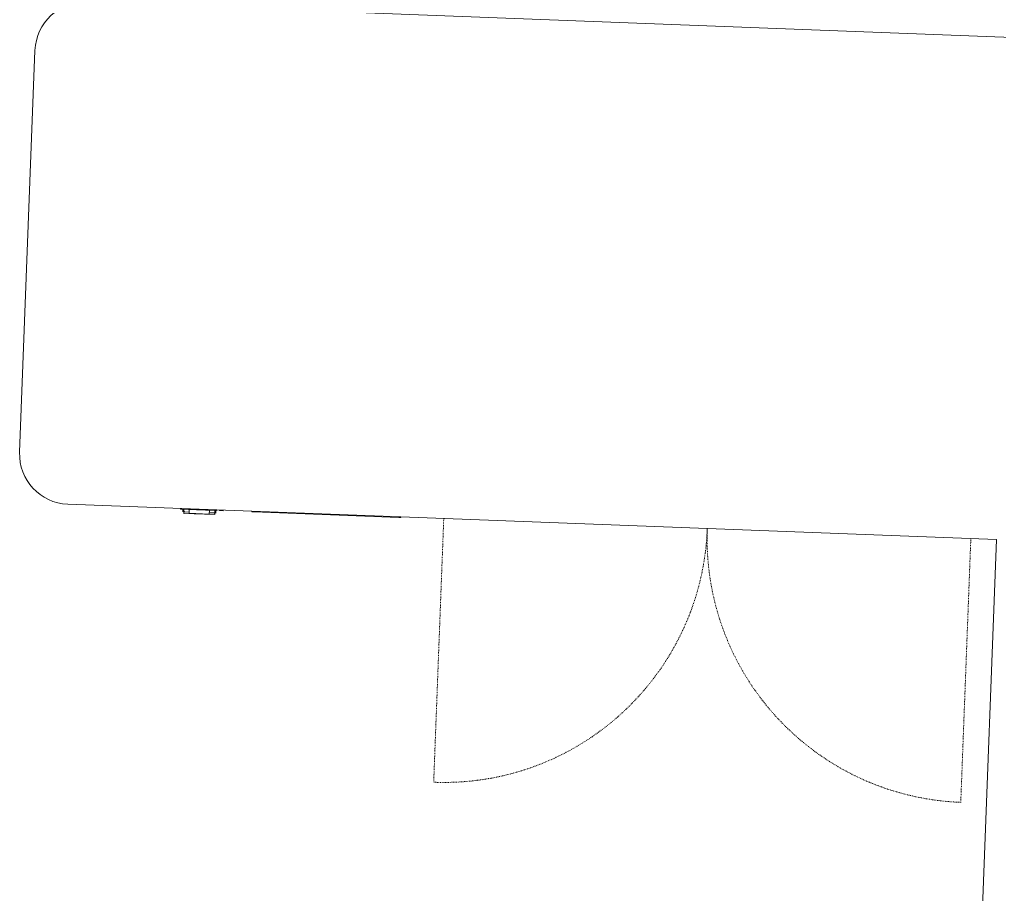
# Model space of a CAD drawing. Header units: millimetres. Extents: x 17567 to 83301, y -4294 to 56331.
# Drawn here: x 62868 to 64819, y 40706 to 42447 of the extents above; entities that cross this region are included whole.
import ezdxf

# ---------------------------------------------------------------- set-up
doc = ezdxf.new("R2010")
doc.units = ezdxf.units.MM
doc.header["$MEASUREMENT"] = 0
doc.linetypes.add('Hidden dense', pattern=[3.2, 1.6, -1.6])
doc.layers.add('Q-CASE', color=33, linetype='Continuous', lineweight=13)
doc.layers.add('Q-CASE-HDLN', color=33, linetype='Hidden dense', lineweight=13)

# ---------------------------------------------------------------- blocks, each defined once
blk = doc.blocks.new('BVN_Joinery_Cafe_JO-N-01 _Opt 10_ - Type 1-10444974-GA PLAN - LEVEL 11')
at = {"layer": 'Q-CASE'}
for p, q in [((560.1, -1071.3), (1360.6, -1071.3)), ((460.4, -1171), (460.4, -3021.6)), ((1460.4, -1171), (1460.4, -3971.6)), ((450.9, -1402.4), (450.9, -1464.3)), ((451, -1402.4), (459.3, -1402.4)), ((459.4, -1400.3), (454.2, -1400.3)), ((459.4, -1400.3), (454.2, -1400.3)), ((459.4, -1400.3), (454.2, -1400.3)), ((454.2, -1414), (454.2, -1403.3)), ((459.4, -1402.7), (459.4, -1395.7)), ((459.4, -1395.7), (460.4, -1395.7)), ((459.4, -1403.3), (459.4, -1402.5)), ((459.4, -1402.5), (459.4, -1403.3)), ((459.4, -1403.3), (459.4, -1402.5)), ((459.4, -1402.5), (459.4, -1403.3)), ((459.4, -1403.3), (459.4, -1402.5)), ((459.4, -1402.5), (459.4, -1403.3)), ((460.4, -1402.7), (459.4, -1402.7)), ((459.4, -1403.3), (459.4, -1405.3)), ((460.4, -1404.6), (459.4, -1404.6)), ((460.4, -1404.6), (459.4, -1404.6)), ((459.4, -1407.2), (459.4, -1404.7)), ((459.4, -1404.7), (459.4, -1411.6)), ((459.4, -1404.7), (460.4, -1404.7)), ((459.4, -1413.3), (451.6, -1413.3)), ((459.4, -1413.3), (451.6, -1413.3)), ((451.6, -1453.3), (451.6, -1413.3)), ((451.6, -1413.3), (451.6, -1414)), ((451.6, -1414), (451.6, -1413.3)), ((451.6, -1413.3), (451.6, -1414)), ((459.4, -1416), (459.4, -1405.3)), ((460.4, -1405.3), (459.4, -1405.3)), ((459.4, -1409.1), (459.4, -1407.2)), ((459.4, -1407.2), (460.4, -1407.2)), ((459.4, -1408.6), (459.4, -1410)), ((459.4, -1410), (459.4, -1408.6)), ((460.4, -1408.6), (459.4, -1408.6)), ((459.4, -1410), (459.4, -1409.1)), ((459.4, -1409.1), (460.4, -1409.1)), ((459.4, -1410), (460.4, -1410)), ((459.4, -1410), (460.4, -1410)), ((459.4, -1411.6), (459.4, -1414.1)), ((459.4, -1411.6), (460.4, -1411.6)), ((459.4, -1414.1), (460.4, -1414.1)), ((459.4, -1414.1), (460.4, -1414.1)), ((459.4, -1416), (459.4, -1415)), ((459.4, -1415), (460.4, -1415)), ((459.4, -1421.7), (459.4, -1416)), ((459.4, -1416), (460.4, -1416)), ((459.4, -1421.7), (460.4, -1421.7)), ((459.4, -1433.9), (459.4, -1421.7)), ((460.4, -1422.9), (459.4, -1422.9)), ((460.4, -1422.9), (459.4, -1422.9)), ((459.4, -1425.6), (459.4, -1423.1)), ((459.4, -1423.1), (459.4, -1430)), ((459.4, -1423.1), (460.4, -1423.1)), ((459.4, -1427.5), (459.4, -1425.6)), ((459.4, -1425.6), (460.4, -1425.6)), ((459.4, -1427), (459.4, -1428.4)), ((459.4, -1428.4), (459.4, -1427)), ((460.4, -1427), (459.4, -1427)), ((459.4, -1428.4), (459.4, -1427.5)), ((459.4, -1427.5), (460.4, -1427.5)), ((459.4, -1428.4), (460.4, -1428.4)), ((459.4, -1428.4), (460.4, -1428.4)), ((459.4, -1430), (459.4, -1432.4)), ((459.4, -1430), (460.4, -1430)), ((459.4, -1432.4), (460.4, -1432.4)), ((459.4, -1432.4), (460.4, -1432.4)), ((459.4, -1433.9), (459.4, -1432.9)), ((459.4, -1432.9), (460.4, -1432.9)), ((459.4, -1439.4), (459.4, -1433.9)), ((460.4, -1433.9), (459.4, -1433.9)), ((459.4, -1434.6), (459.4, -1434)), ((459.4, -1434), (460.4, -1434)), ((459.4, -1437.4), (459.4, -1434.6)), ((459.4, -1434.6), (460.4, -1434.6)), ((460.4, -1436.8), (459.4, -1436.8)), ((459.4, -1437.4), (460.4, -1437.4)), ((459.4, -1439.4), (460.4, -1439.4)), ((459.4, -1450.1), (459.4, -1439.4)), ((459.4, -1445.3), (459.4, -1440.3)), ((459.4, -1441.3), (459.4, -1440.3)), ((459.4, -1440.3), (460.4, -1440.3)), ((459.4, -1440.3), (460.4, -1440.3)), ((459.4, -1441.3), (460.4, -1441.3)), ((451.6, -1452.6), (451.6, -1453.3)), ((451.6, -1453.3), (451.6, -1452.6)), ((451.6, -1452.6), (451.6, -1453.3)), ((451.6, -1453.3), (459.4, -1453.3)), ((451.6, -1453.3), (459.4, -1453.3)), ((454.2, -1463.3), (454.2, -1452.6)), ((459.4, -1447.7), (459.4, -1445.3)), ((459.4, -1445.3), (460.4, -1445.3)), ((459.4, -1446.8), (459.4, -1445.8)), ((459.4, -1445.8), (460.4, -1445.8)), ((459.4, -1446.8), (460.4, -1446.8)), ((459.4, -1450.1), (459.4, -1447.7)), ((459.4, -1447.7), (460.4, -1447.7)), ((459.4, -1449.5), (460.4, -1449.5)), ((459.4, -1455.8), (459.4, -1450.1)), ((459.4, -1450.1), (460.4, -1450.1)), ((459.4, -1455.8), (460.4, -1455.8)), ((459.4, -1460.3), (459.4, -1455.8)), ((459.4, -1468.3), (459.4, -1460.3)), ((459.4, -1460.3), (460.4, -1460.3)), ((459.3, -1464.3), (451, -1464.3)), ((454.2, -1466.3), (459.4, -1466.3)), ((454.2, -1466.3), (459.4, -1466.3)), ((454.2, -1466.3), (459.4, -1466.3)), ((459.4, -1468.3), (460.4, -1468.3)), ((459.4, -1480.6), (459.4, -1473.6)), ((460.4, -1473.6), (459.4, -1473.6)), ((459.4, -1480.6), (460.4, -1480.6)), ((460.4, -1538), (459.4, -1538)), ((459.4, -1542), (459.4, -1538)), ((459.4, -1538), (459.4, -1542)), ((460.4, -1542), (460.4, -1538)), ((460.4, -1538), (460.4, -1542)), ((459.4, -1830.5), (459.4, -1542)), ((459.4, -1830.5), (459.4, -1834.5)), ((459.4, -1834.5), (459.4, -1830.5)), ((460.4, -1830.5), (460.4, -1834.5)), ((460.4, -1834.5), (460.4, -1830.5)), ((459.4, -1834.5), (460.4, -1834.5)), ((-1689.6, -3021.6), (460.4, -3021.6))]:
    blk.add_line(p, q, dxfattribs=at)
at = {"layer": 'Q-CASE', "flags": 128}
for points in [[(459.4, -1414.1), (459.4, -1413.9), (459.4, -1413.6), (459.4, -1413), (459.4, -1412.3), (459.4, -1411.4), (459.4, -1410.4), (459.4, -1409.3), (459.4, -1408.2), (459.4, -1407.2), (459.4, -1406.3), (459.4, -1405.6), (459.4, -1405), (459.4, -1404.7), (459.4, -1404.6)], [(459.4, -1432.4), (459.4, -1432.3), (459.4, -1432), (459.4, -1431.4), (459.4, -1430.6), (459.4, -1429.7), (459.4, -1428.7), (459.4, -1427.7), (459.4, -1426.6), (459.4, -1425.6), (459.4, -1424.7), (459.4, -1424), (459.4, -1423.4), (459.4, -1423.1), (459.4, -1422.9)]]:
    blk.add_lwpolyline(points, dxfattribs=at)
at = {"layer": 'Q-CASE'}
for centre, start, end in [((560.1, -1171), 90, 180), ((1360.6, -1171), 360, 90)]:
    blk.add_arc(centre, 99.7, start, end, dxfattribs=at)
for p in [(454.2, -1403.3), (454.2, -1403.3), (454.2, -1403.3), (454.2, -1463.3), (454.2, -1463.3), (454.2, -1463.3)]:
    blk.add_point(p, dxfattribs=at)
blk = doc.blocks.new('JOI_ParentFamily_Instance - Underbench-9260989-GA PLAN - LEVEL 11')
at = {"layer": 'Q-CASE-HDLN'}
for p, q in [((-525.2, 285), (-525.2, 810.2)), ((525.2, 285), (525.2, 810.2))]:
    blk.add_line(p, q, dxfattribs=at)
for centre, start, end in [((-525.2, 285), 360, 90), ((525.2, 285), 90, 180)]:
    blk.add_arc(centre, 525.2, start, end, dxfattribs=at)

msp = doc.modelspace()

# ---------------------------------------------------------------- block references
at = {"layer": 'Q-CASE'}
for name, p, rotation in [('BVN_Joinery_Cafe_JO-N-01 _Opt 10_ - Type 1-10444974-GA PLAN - LEVEL 11', (61775.9, 41067.3), 87.81652505426153), ('JOI_ParentFamily_Instance - Underbench-9260989-GA PLAN - LEVEL 11', (64248, 41719), 177.8165250542611)]:
    msp.add_blockref(name, p, dxfattribs=dict(at, rotation=rotation))

doc.saveas('drawing.dxf')
